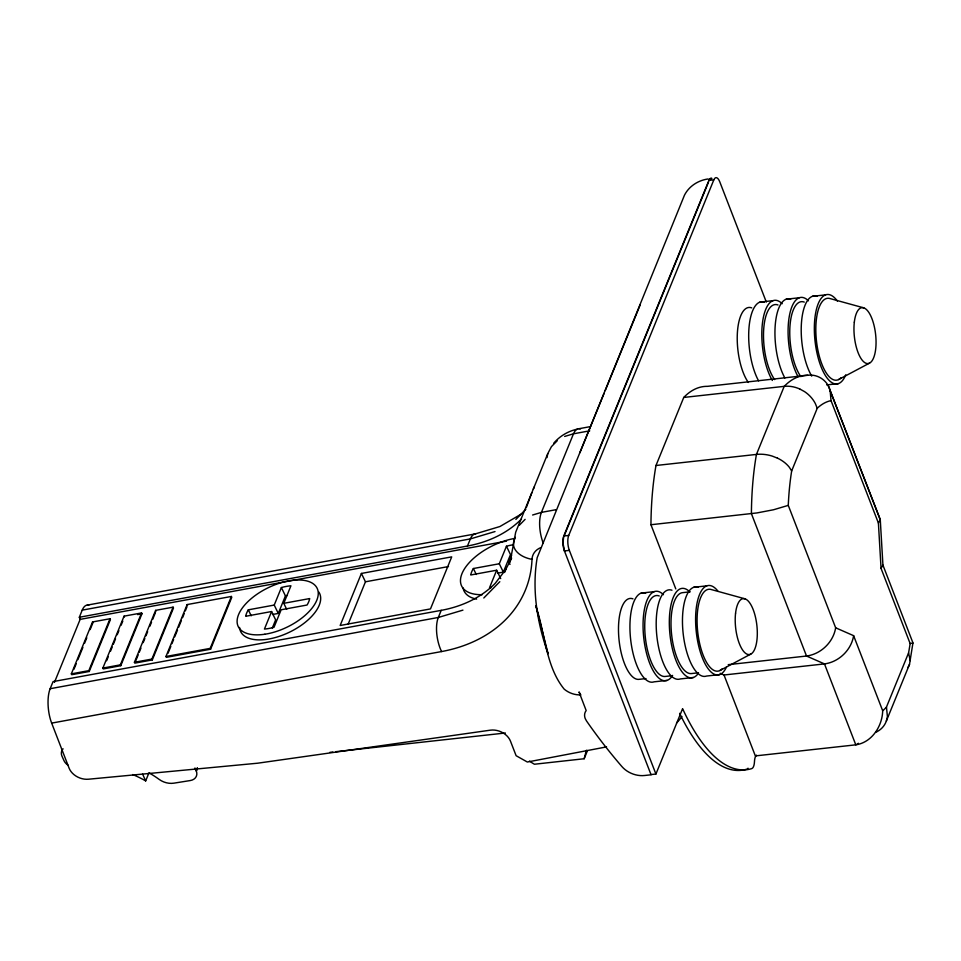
<?xml version="1.0" encoding="UTF-8"?>
<svg xmlns="http://www.w3.org/2000/svg" width="961" height="961" viewBox="0 0 961 961"><rect width="100%" height="100%" fill="white"/><g stroke="black" fill="none" stroke-linecap="round" stroke-linejoin="round"><path stroke-width="1.44" d="M675.799 588.937L650.945 524.73A187.431 71.15 83.7 0 1 655.979 465.496L683.751 397.446A187.431 71.15 83.7 0 1 707.416 386.346L807.877 375.27C817.859 373.901 827.733 380.7 830.124 390.466L880.276 519.709L878.402 523.036L881.057 568.419L910.127 643.534A159.586 60.579 83.7 0 1 908.553 652.939L886.462 707.068A159.586 60.579 83.7 0 1 882.691 710.78C882.306 726.192 871.867 742.505 855.795 744.835L755.346 755.911L724.017 674.994L720.173 673.301M828.358 385.95L880.276 519.709L882.931 565.092L881.057 568.419M875.591 732.378A27.761 22.836 30.6 0 0 886.342 721.038L909.514 664.315L912.95 642.897L882.931 565.092M510.111 562.053L515.685 532.238L547.746 453.676L551.446 446.637L557.188 440.787M547.013 457.604L547.746 453.676M830.124 390.466L831.025 400.629A159.586 60.579 83.7 0 0 817.246 408.257L791.672 470.926A159.586 60.579 83.7 0 0 788.272 505.378L835.65 627.797C833.379 642.128 820.898 654.177 806.519 656.027L728.222 664.664M835.65 627.797L853.62 635.677C851.338 650.008 838.857 662.057 824.478 663.907L724.017 674.994M563.566 537.427L563.026 543.409L564.575 551.29M886.366 721.05L887.411 716.594L886.462 707.068M529.475 761.076A37.491 28.422 22.2 0 0 534.448 764.235L584.156 758.746L586.414 750.229M526.352 507.48L531.805 492.705M563.795 536.755L708.497 182.085M54.453 682.358L80.147 619.377L79.331 617.262L82.226 610.139A24.674 9.37 83.7 0 1 88.736 605.346M71.342 673.865L92.532 621.947L110.01 618.74L110.419 619.569L89.229 671.487L71.751 674.694L71.342 673.865L88.82 670.658L110.01 618.74M73.973 669.228L76.207 663.775M77.877 659.666L82.898 647.378M84.568 643.269L86.802 637.804M90.142 629.611L92.929 622.776L92.532 621.947M102.875 668.075L124.065 616.157L141.555 612.95L141.952 613.779L120.774 665.697L103.283 668.916L102.875 668.075L120.365 664.868L141.555 612.95M106.635 660.712L108.305 656.615M110.539 651.15L112.209 647.053M113.326 644.314L115.548 638.849M117.23 634.753L118.9 630.656M121.134 625.191L122.804 621.094M134.42 662.285L155.61 610.367L173.088 607.16L173.497 607.989L152.306 659.919L134.828 663.126L134.42 662.285L151.898 659.078L173.088 607.16M135.381 661.757L138.168 654.922M139.285 652.195L140.955 648.098M143.189 642.633L144.859 638.524M145.976 635.798L147.646 631.701M149.88 626.236L151.55 622.127M152.667 619.401L155.454 612.565M165.965 656.495L187.143 604.577L231.385 596.457L231.793 597.298L210.603 649.216L166.361 657.336L165.965 656.495L210.207 648.375L231.385 596.457M168.031 653.24L170.83 646.405M171.935 643.666L173.617 639.57M174.722 636.843L177.521 630.008M178.626 627.269L181.413 620.446M182.53 617.707L184.212 613.611M185.317 610.884L186.999 606.775M132.654 774.542A85.685 64.964 22.2 0 1 145.676 780.897L148.979 772.812A85.685 64.964 22.2 0 1 159.166 779.407A16.061 12.181 22.2 0 0 173.869 783.167L190.278 780.548A10.715 8.12 22.2 0 0 196.32 771.058L197.449 768.307M196.32 771.058L197.257 767.851M283.783 603.316L290.943 585.778A34.812 17.346 -25.9 0 0 281.381 587.543L274.233 605.07L248.31 609.827A34.812 17.346 -25.9 0 0 245.68 616.289L271.591 611.532L264.431 629.071A34.812 17.346 -25.9 0 0 273.993 627.317L281.153 609.779L307.064 605.022A34.812 17.346 -25.9 0 0 309.694 598.559L283.783 603.316L286.678 609.286M272.335 627.989L275.639 619.893L271.591 611.532M272.516 614.487L278.282 613.43L285.429 595.892L281.381 587.543M361.408 573.441L340.158 625.491L430.48 608.914L451.718 556.863L361.408 573.441L365.456 581.801L348.122 624.266M511.612 558.161L505.558 569.837L495.227 583.339A128.522 97.433 22.2 0 1 441.207 610.355L438.312 617.467A24.638 10.355 79.6 0 0 441.555 651.558L51.666 723.116A24.674 9.37 83.7 0 1 50.164 688.689M79.331 617.262L467.466 546.016L470.373 538.905A24.638 10.355 79.6 0 1 475.719 533.835L87.163 605.142M512.285 544.935A34.812 17.346 -25.9 0 0 506.447 546.232L499.288 563.759L473.377 568.516A34.812 17.346 -25.9 0 0 470.734 574.978L496.657 570.221L489.497 587.76A34.812 17.346 -25.9 0 0 491.335 587.567M515.348 537.343L514.219 540.106A24.638 15.484 2.3 0 0 532.01 559.362A153.159 116.113 22.2 0 1 441.555 651.558M497.582 573.176L503.336 572.119L510.495 554.581L506.447 546.232M504.561 572.516L506.207 568.468M511.6 555.266L508.849 562.005L510.003 564.395M579.867 452.727L604.109 393.325M605.238 390.562L640.194 304.901M580.252 693.842A10.715 4.06 83.7 0 1 579.027 691.944L586.174 710.563A12.853 9.742 22.2 0 0 585.201 718.528L586.486 720.906A535.505 405.986 22.2 0 0 621.875 766.53A21.418 16.241 22.2 0 0 644.591 775.503L651.077 774.794L564.431 550.929A10.715 4.072 83.7 0 1 563.795 535.986L708.93 180.344A10.715 4.072 83.7 0 1 711.753 178.253M650.993 774.578L655.919 774.037L569.356 550.389A10.715 4.072 83.7 0 1 568.72 535.445L713.855 179.803A10.715 4.072 83.7 0 1 719.765 181.809L766.301 302.018M584.156 758.746L587.531 750.505M655.919 774.037L682.598 708.665A198.134 75.21 83.7 0 0 751.766 768.596A10.715 4.06 83.7 0 0 754.481 761.641A10.715 4.06 83.7 0 1 755.382 756.8L756.439 755.13M533.295 489.137L534.424 486.771M709.062 180.704L709.819 179.407M553.74 443.201C559.734 436.09 568.167 431.129 577.249 429.159M515.865 519.433L525.859 509.234M519.384 525.199L525.114 519.36M483.803 597.994L499.804 581.693M710.023 179.142L711.633 178.578M856.756 744.27L855.795 744.835L824.478 663.907L806.519 656.027L751.406 513.654A187.431 71.15 83.7 0 1 756.439 454.421L784.212 386.358A187.431 71.15 83.7 0 1 807.877 375.27M857.608 743.766L858.437 743.285M521.306 514.063L499.924 526.52L474.145 534.244M838.629 379.535L869.525 363.126M719.885 670.526L750.781 654.105M788.272 505.378L773.569 509.75L756.944 512.934L650.945 524.73M564.66 436.438L573.489 433.807L589.73 430.828M532.598 515.012L541.415 512.381L556.191 509.666M495.011 531.565L470.373 538.905L82.226 610.139M462.938 610.127L438.312 617.467L50.164 688.713L53.071 681.601L441.207 610.355M708.173 178.95C698.239 180.32 689.073 186.134 684.484 195.155L537.175 557.68C531.709 590.138 537.199 622.956 548.082 653.696L535.89 605.814L536.286 607.46C545.211 634.164 545.8 666.586 564.215 689.169C568.852 693.025 574.87 695.175 580.924 694.863M912.95 643.053L910.127 643.534M606.559 746.889L527.349 762.025L516.117 755.706L510.495 741.195A16.061 12.181 22.2 0 0 490.29 730.18L257.668 763.202L88.508 779.215A16.061 12.181 22.2 0 1 69.084 768.115L51.666 723.116M578.834 428.738L590.547 426.588M80.147 619.377L506.507 541.127M137.591 614.584L141.952 613.779M365.456 581.801L448.487 566.558M708.93 180.344L713.855 179.803M759.971 302.09L773.1 300.649M786.23 299.195L799.36 297.754M812.501 296.3L825.631 294.859M683.751 397.446L784.212 386.358A27.617 22.932 31.4 0 1 799.744 388.989M826.712 384.905L838.388 383.619M655.979 465.496L756.439 454.421A27.617 18.451 15.3 0 1 772.344 456.127L777.425 458.145M563.795 535.998L568.72 535.445M564.431 550.929L569.356 550.389M641.215 593.081L654.357 591.628M693.746 587.291L706.876 585.838M690.058 591.832L682.766 592.637A40.698 15.448 83.7 0 0 671.571 634.2A40.698 15.448 83.7 0 0 691.223 673.589L698.515 672.784M645.996 678.574L638.693 679.379A40.698 15.448 83.7 0 1 618.74 636.458A40.698 15.448 83.7 0 1 632.987 598.859M672.256 675.679L664.964 676.484A40.698 15.448 83.7 0 1 644.999 633.563A40.698 15.448 83.7 0 1 659.246 595.964M667.114 680.388L653.985 681.842A44.987 17.07 83.7 0 1 630.428 637.359A44.987 17.07 83.7 0 1 645.708 593.105M693.374 677.493L680.244 678.947A44.987 17.07 83.7 0 1 656.687 634.464A44.987 17.07 83.7 0 1 671.967 590.21M719.645 674.598L706.515 676.051A44.987 17.07 83.7 0 1 682.959 631.557A44.987 17.07 83.7 0 1 698.227 587.315M329.863 752.355L332.83 752.031M335.809 751.694L505.366 733.003M863.819 307.868L830.268 298.631A41.191 15.628 83.7 0 0 816.766 343.425A41.191 15.628 83.7 0 0 840.863 377.889M745.063 598.847L711.524 589.61A41.191 15.628 83.7 0 0 698.022 634.404A41.191 15.628 83.7 0 0 722.107 668.88M799.756 388.977L804.573 391.632A28.337 23.725 31.5 0 1 815.3 403.488L817.246 408.257M879.555 518.796L880.276 519.709M791.672 470.926L789.305 467.238A28.337 18.679 15.4 0 0 777.449 458.109M499.288 563.759L503.336 572.119M496.657 570.221L500.705 578.582M473.377 568.516L476.272 574.486M274.233 605.07L278.282 613.43M248.31 609.827L251.205 615.797M210.207 648.375L210.603 649.216M187.143 604.577L187.551 605.418M155.61 610.367L156.018 611.208M151.898 659.078L152.306 659.919M124.065 616.157L124.474 616.986M120.365 664.868L120.774 665.697M88.82 670.658L89.229 671.487M194.939 767.983L196.128 770.602M142.576 774.061L145.676 780.897M831.025 400.629L878.402 523.036M853.62 635.677L882.691 710.78M908.553 652.939L910.247 660.651M521.487 519A128.522 97.433 22.2 0 1 467.466 546.016M318.812 592A43.846 21.851 -25.9 0 1 287.207 633.239A43.846 21.851 -25.9 0 1 239.565 627.449M482.29 594.679A45.672 22.764 -25.9 0 1 463.598 570.305A45.672 22.764 -25.9 0 1 514.003 538.544M476.644 599.099A45.672 22.764 -25.9 0 1 463.094 588M681.938 716.45A80.328 60.903 22.2 0 1 676.556 722.984M543.277 543.277A24.638 10.355 79.6 0 1 541.415 512.381L573.489 433.807A24.638 10.355 79.6 0 1 580.504 428.93M532.01 559.362A21.418 16.241 22.2 0 1 540.562 547.698M285.429 595.892A34.812 17.346 -25.9 0 1 287.399 595.388M63.078 748.811A10.715 8.12 22.2 0 0 61.864 755.911L63.955 760.571A10.715 8.12 22.2 0 0 68.039 765.208M726.432 667.15A44.987 17.07 83.7 0 1 703.68 660.952A44.987 17.07 83.7 0 1 697.097 602.895A44.987 17.07 83.7 0 1 717.783 590.943M672.592 675.391A44.987 17.07 83.7 0 1 643.798 638.248A44.987 17.07 83.7 0 1 663.45 594.703M697.422 674.502A44.987 17.07 83.7 0 1 669.817 633.011A44.987 17.07 83.7 0 1 689.71 591.808M748.367 382.466A40.698 15.448 83.7 0 1 737.315 334.092A40.698 15.448 83.7 0 1 751.73 307.88M845.776 374.802A44.987 17.07 83.7 0 1 822.688 370.526A44.987 17.07 83.7 0 1 815.973 311.292A44.987 17.07 83.7 0 1 837.427 301.141M811.733 376.123A44.987 17.07 83.7 0 1 801.414 323.461A44.987 17.07 83.7 0 1 816.982 296.324M772.344 380.46A44.987 17.07 83.7 0 1 762.517 322.56A44.987 17.07 83.7 0 1 782.194 303.724M758.613 380.868A44.987 17.07 83.7 0 1 748.943 328.482A44.987 17.07 83.7 0 1 764.451 302.114M774.638 379.571A40.698 15.448 83.7 0 1 763.587 331.197A40.698 15.448 83.7 0 1 778.002 304.985M798.002 376.532A44.987 17.07 83.7 0 1 788.885 318.944A44.987 17.07 83.7 0 1 808.465 300.829M784.873 377.973A44.987 17.07 83.7 0 1 775.203 325.587A44.987 17.07 83.7 0 1 790.711 299.219M800.897 376.676A40.698 15.448 83.7 0 1 789.846 328.302A40.698 15.448 83.7 0 1 804.261 302.09M909.502 664.303A27.761 18.86 15.7 0 1 907.761 667.631M748.018 768.211A10.715 4.06 83.7 0 1 746.841 769.148A198.134 75.21 83.7 0 1 679.607 713.314M264.852 634.236A43.846 21.851 -25.9 0 0 317.454 589.009A43.846 21.851 -25.9 0 0 250.761 599.027A43.846 21.851 -25.9 0 0 264.852 634.236M735.573 613.178A28.121 10.679 83.7 0 0 749.148 654.561A28.121 10.679 83.7 0 0 754.049 612.025A28.121 10.679 83.7 0 0 735.573 613.178M854.317 322.187A28.121 10.679 83.7 0 0 867.891 363.57A28.121 10.679 83.7 0 0 872.792 321.034A28.121 10.679 83.7 0 0 854.317 322.187"/></g></svg>
